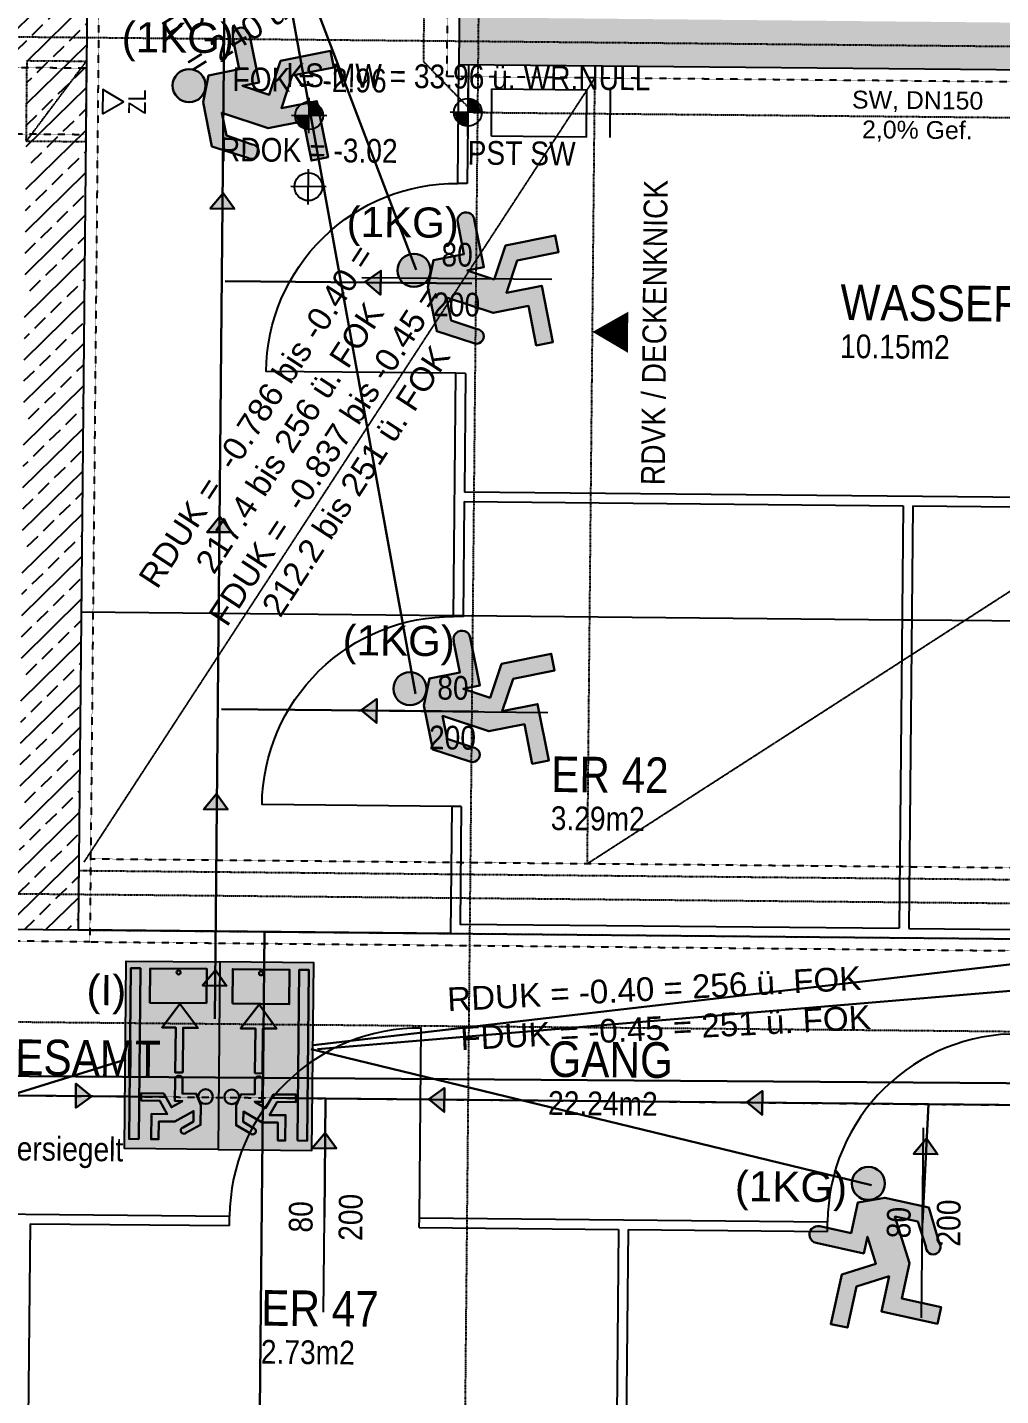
# Model space of a CAD drawing. Header units: millimetres. Extents: x 129024 to 200890, y -97881 to 32593.
# Drawn here: x 180457 to 184558, y -48661 to -42896 of the extents above; entities that cross this region are included whole.
import ezdxf
from ezdxf.enums import TextEntityAlignment as Align

# ---------------------------------------------------------------- set-up
doc = ezdxf.new("R2010")
doc.units = ezdxf.units.MM
doc.linetypes.add('HIDDEN2', pattern=[0.1875, 0.125, -0.0625])
doc.linetypes.add('STRICHPUNKT', pattern=[1, 0.5, -0.25, 0, -0.25])
for name, color, linetype in [('00-TXT---------M0', 8, 'Continuous'), ('01-SYM-G00-Lk2-M0', 8, 'Continuous'), ('01-TXT---------M0', 1, 'Continuous'), ('01-TXT---------PP', 1, 'Continuous'), ('01-TXT-G00-Lk2-M0', 1, 'Continuous'), ('02-AXO-G00-Lk2-M0', 8, 'STRICHPUNKT'), ('02-DIM-G00-Lk2-ACHSEN', 251, 'Continuous'), ('02-DIM-G00-Lk2-M0', 8, 'Continuous'), ('02-FIL-G00-Lk2-STB', 8, 'Continuous'), ('02-HID-G00-Lk2-M0', 8, 'HIDDEN2'), ('02-TWA-G00-Lk2-M0', 4, 'Continuous'), ('02-TWE-G00-Lk2-M0', 8, 'Continuous'), ('03-TXT-G00-Lk2-M0', 8, 'Continuous'), ('05-TXT--------M0', 8, 'Continuous'), ('05-TXT-G00-LK2-M0', 8, 'Continuous'), ('07-SAN-G00-Lk2-LÜFTUNGEN', 80, 'HIDDEN2'), ('07-SWK-G00-Lk2-M0', 34, 'STRICHPUNKT'), ('07-SWK-G00-Lk2-TXT', 34, 'Continuous'), ('07-SYM-G00-Lk2-M0', 8, 'Continuous'), ('07_SYM-G00-LK2-HLP', 6, 'Continuous')]:
    doc.layers.add(name, color=color, linetype=linetype)
doc.styles.add('ARIAL', font='arial.ttf', dxfattribs={"width": 0.85})
doc.styles.get("Standard").update_dxf_attribs({"font": 'arial.ttf'})
doc.dimstyles.new('pp chromy&schneider', dxfattribs={"dimscale": 0.005, "dimtxt": 25, "dimasz": 10, "dimexe": 0, "dimexo": 0, "dimgap": 5, "dimtad": 1, "dimdec": 1, "dimlfac": 100, "dimrnd": 0.1, "dimzin": 9, "dimdsep": 46, "dimtxsty": 'ARIAL', "dimblk": 'c&s kote', "dimcen": 0, "dimse1": 1, "dimse2": 1, "dimclrd": 8, "dimclrt": 8, "dimadec": 0, "dimazin": 0, "dimtfac": 0.75, "dimtdec": 1, "dimtix": 1, "dimtmove": 2, "dimatfit": 0, "dimldrblk": 'NONE', "dimfxl": 1, "dimtolj": 1, "dimlwd": -1, "dimarcsym": 0})
pattern_1 = [(44.45009, (103083.84, -85315.77), (-88.93653, 90.66032), []), (44.45009, (103173.64, -85316.63), (-88.93653, 90.66032), [63.5, -31.75])]

# ---------------------------------------------------------------- blocks, each defined once
blk = doc.blocks.new('01-SQM')
at = {"layer": '01-TXT---------M0', "color": 1, "style": 'ARIAL', "width": 0.85}
blk.add_attdef('ROOM', (0, 0), '', height=0.15, dxfattribs=at)
blk.add_attdef('AREA', text='', height=0.1, dxfattribs=at).set_placement((0, -0.06), align=Align.TOP_LEFT)
at = {"layer": '01-TXT---------PP', "color": 1, "style": 'ARIAL', "width": 0.85}
blk.add_attdef('NR', text='', height=0.15, dxfattribs=at).set_placement((-0.1173, 0), align=Align.RIGHT)
blk.add_attdef('FLOOR', text='', height=0.1, dxfattribs=at).set_placement((0, -0.26), align=Align.TOP_LEFT)
blk = doc.blocks.new('05-TXT')
at = {"layer": '05-TXT--------M0'}
blk.add_line((-0.4, 0), (0.4, 0), dxfattribs=at)
at = {"layer": '05-TXT--------M0', "color": 8, "style": 'ARIAL', "width": 0.85}
blk.add_attdef('BREITE', text='', height=0.1, dxfattribs=at).set_placement((0, 0.05), align=Align.CENTER)
blk.add_attdef('HÖHE', text='', height=0.1, rotation=360, dxfattribs=at).set_placement((0, -0.06), align=Align.TOP_CENTER)
blk = doc.blocks.new('01-HK1')
for p, q in [((-0.0005, -0.0742), (-0.0005, 0.0742)), ((0.0737, 0), (-0.0747, 0))]:
    blk.add_line(p, q)
blk.add_circle((-0.0005, 0), 0.0586)
for points in [[(-0.0005, 0.0586), (0.0409, 0.0414), (-0.0005, 0)], [(-0.0005, 0), (0.0581, 0), (0.0409, 0.0414)], [(-0.0591, 0), (-0.0419, -0.0414), (-0.0005, 0)], [(-0.0419, -0.0414), (-0.0005, -0.0586), (-0.0005, 0)]]:
    blk.add_solid(points)
at = {"layer": '01-TXT---------M0', "color": 8, "style": 'ARIAL', "width": 0.85}
blk.add_attdef('HEIGHT', text='', height=0.1, dxfattribs=at).set_placement((0, 0.2), align=Align.TOP_CENTER)
blk = doc.blocks.new('03-PST')
for p, q in [((0, -0.1), (0, 0.1)), ((0.1, -0.1), (0.1, 0.1)), ((0.1, 0.1), (0.5, 0.1)), ((0.5, -0.1), (0.5, 0.1)), ((0.6, -0.1), (0.6, 0.1)), ((0.5, -0.1), (0.1, -0.1))]:
    blk.add_line(p, q)
at = {"layer": '01-TXT---------M0', "color": 8, "style": 'ARIAL', "width": 0.85}
blk.add_attdef('KS', text='', height=0.1, dxfattribs=at).set_placement((0, 0.3), align=Align.TOP_LEFT)
blk = doc.blocks.new('01-hk4')
blk.add_lwpolyline([(0, 0, 0, 0.270625, 0), (0, 0.234375, 0.270625, 0.270625, 0)], format="xyseb")
at = {"layer": '00-TXT---------M0', "color": 8, "style": 'ARIAL', "width": 0.85}
blk.add_attdef('HEIGHT', text='', height=0.1, dxfattribs=at).set_placement((0, 0.35), align=Align.CENTER)
blk = doc.blocks.new('c&s kote')
at = {"color": 8}
for p, q in [((0, -2), (0, 2)), ((0, 2), (0, -2)), ((-2, 0), (2, 0)), ((2, 0), (-2, 0))]:
    blk.add_line(p, q, dxfattribs=at)
blk.add_circle((0, 0), 0.5, dxfattribs=at)
blk = doc.blocks.new('*D555')
at = {"layer": '02-DIM-G00-Lk2-ACHSEN', "color": 8, "transparency": 16777216}
blk.add_arc((189767, -26285), 378.3, 359.45766, 89.44251, dxfattribs=at)
at = {"layer": 'Defpoints', "color": 0, "transparency": 16777216}
for p in [(189790.7, -23821.4), (158479.2, -25984.7), (190096.4, -26099), (192166.9, -26308), (189455.4, -58747.3)]:
    blk.add_point(p, dxfattribs=at)
at = {"layer": '02-DIM-G00-Lk2-ACHSEN', "color": 8, "transparency": 16777216, "xscale": 0.05, "yscale": 0.05, "zscale": 0.05}
for p, rotation in [((189770.6, -25906.8), 179.44630059339), ((190145.3, -26288.6), 269.4538743099132)]:
    blk.add_blockref('c&s kote', p, dxfattribs=dict(at, rotation=rotation))
at = {"layer": '02-DIM-G00-Lk2-ACHSEN', "color": 8, "transparency": 16777216, "insert": (190037.1, -26020.1), "char_height": 0.125, "attachment_point": 5, "rotation": 314.45009, "style": 'ARIAL'}
blk.add_mtext('\\A1;90.00°', dxfattribs=at)
blk = doc.blocks.new('_None')
blk = doc.blocks.new('*D537')
at = {"layer": '02-DIM-G00-Lk2-ACHSEN', "color": 8, "transparency": 16777216}
blk.add_arc((161316.2, -55406.6), 946.5, 178.7656, 269.44706, dxfattribs=at)
at = {"layer": 'Defpoints', "color": 0, "transparency": 16777216}
for p in [(161622, -23551.1), (158274.1, -55340.9), (160488.3, -55865.4), (191881.3, -56066.9), (161286.7, -58476.9)]:
    blk.add_point(p, dxfattribs=at)
at = {"layer": '02-DIM-G00-Lk2-ACHSEN', "color": 8, "transparency": 16777216, "xscale": 0.05, "yscale": 0.05, "zscale": 0.05}
for p, rotation in [((160369.9, -55386.2), 88.76408441988075), ((161307.1, -56353.1), 359.4485741282728)]:
    blk.add_blockref('c&s kote', p, dxfattribs=dict(at, rotation=rotation))
at = {"layer": '02-DIM-G00-Lk2-ACHSEN', "color": 8, "transparency": 16777216, "insert": (160636.6, -56065.3), "char_height": 0.125, "attachment_point": 5, "rotation": 314.10633, "style": 'ARIAL'}
blk.add_mtext('\\A1;90.69°', dxfattribs=at)
blk = doc.blocks.new('*D538')
at = {"layer": '02-DIM-G00-Lk2-ACHSEN', "color": 8, "transparency": 16777216}
blk.add_arc((189481.7, -56015), 916.3, 269.45321, 358.75944, dxfattribs=at)
at = {"layer": 'Defpoints', "color": 0, "transparency": 16777216}
for p in [(189790.7, -23821.4), (158274.1, -55340.9), (191881.3, -56066.9), (189929, -56814.7), (189455.4, -58747.3)]:
    blk.add_point(p, dxfattribs=at)
at = {"layer": '02-DIM-G00-Lk2-ACHSEN', "color": 8, "transparency": 16777216, "xscale": 0.05, "yscale": 0.05, "zscale": 0.05}
for p, rotation in [((190397.7, -56034.8), 88.7610078103221), ((189472.9, -56931.2), 179.4516507379268)]:
    blk.add_blockref('c&s kote', p, dxfattribs=dict(at, rotation=rotation))
at = {"layer": '02-DIM-G00-Lk2-ACHSEN', "color": 8, "transparency": 16777216, "insert": (190119.3, -56672.9), "char_height": 0.125, "attachment_point": 5, "rotation": 44.10633, "style": 'ARIAL'}
blk.add_mtext('\\A1;89.31°', dxfattribs=at)
blk = doc.blocks.new('*D505')
at = {"layer": '02-DIM-G00-Lk2-M0', "color": 8, "transparency": 16777216}
blk.add_line((180683.6, -45358.7), (182253.4, -45373.8), dxfattribs=at)
at = {"layer": 'Defpoints', "color": 0, "transparency": 16777216}
for p in [(182253.5, -45373.8), (180670.7, -46698.6), (182240.6, -46713.7)]:
    blk.add_point(p, dxfattribs=at)
at = {"layer": '02-DIM-G00-Lk2-M0', "color": 8, "transparency": 16777216, "xscale": 0.05, "yscale": 0.05, "zscale": 0.05}
for p, rotation in [((180683.5, -45358.7), 179.4500874510324), ((182253.5, -45373.8), 359.4500874510325)]:
    blk.add_blockref('c&s kote', p, dxfattribs=dict(at, rotation=rotation))
at = {"layer": '02-DIM-G00-Lk2-M0', "color": 8, "transparency": 16777216, "insert": (181771.7, -45280.3), "char_height": 0.125, "attachment_point": 5, "rotation": 359.45009, "style": 'ARIAL'}
blk.add_mtext('\\A1;156999.9', dxfattribs=at)
blk = doc.blocks.new('*D506')
at = {"layer": '02-DIM-G00-Lk2-M0', "color": 8, "transparency": 16777216}
blk.add_line((182253.5, -45373.8), (182293.4, -45374.2), dxfattribs=at)
at = {"layer": 'Defpoints', "color": 0, "transparency": 16777216}
for p in [(182298.1, -44894.2), (182293.5, -45374.2), (182240.6, -46713.7)]:
    blk.add_point(p, dxfattribs=at)
at = {"layer": '02-DIM-G00-Lk2-M0', "color": 8, "transparency": 16777216, "xscale": 0.05, "yscale": 0.05, "zscale": 0.05}
for p, rotation in [((182253.5, -45373.8), 179.4500874510324), ((182293.5, -45374.2), 359.4500874510325)]:
    blk.add_blockref('c&s kote', p, dxfattribs=dict(at, rotation=rotation))
at = {"layer": '02-DIM-G00-Lk2-M0', "color": 8, "transparency": 16777216, "insert": (182273.5, -45373.9), "char_height": 0.125, "attachment_point": 5, "rotation": 359.45009, "style": 'ARIAL'}
blk.add_mtext('\\A1;4000', dxfattribs=at)
blk = doc.blocks.new('*D507')
at = {"layer": '02-DIM-G00-Lk2-M0', "color": 8, "transparency": 16777216}
blk.add_line((182293.5, -45374.2), (184143.3, -45391.9), dxfattribs=at)
at = {"layer": 'Defpoints', "color": 0, "transparency": 16777216}
for p in [(182298.1, -44894.2), (184148, -44911.9), (184143.4, -45391.9)]:
    blk.add_point(p, dxfattribs=at)
at = {"layer": '02-DIM-G00-Lk2-M0', "color": 8, "transparency": 16777216, "xscale": 0.05, "yscale": 0.05, "zscale": 0.05}
for p, rotation in [((182293.5, -45374.2), 179.4500874510324), ((184143.4, -45391.9), 359.4500874510325)]:
    blk.add_blockref('c&s kote', p, dxfattribs=dict(at, rotation=rotation))
at = {"layer": '02-DIM-G00-Lk2-M0', "color": 8, "transparency": 16777216, "insert": (183218.4, -45382.9), "char_height": 0.125, "attachment_point": 5, "rotation": 359.45009, "style": 'ARIAL'}
blk.add_mtext('\\A1;185000.1', dxfattribs=at)
blk = doc.blocks.new('*D508')
at = {"layer": '02-DIM-G00-Lk2-M0', "color": 8, "transparency": 16777216}
blk.add_line((184143.4, -45391.9), (184183.3, -45392.3), dxfattribs=at)
at = {"layer": 'Defpoints', "color": 0, "transparency": 16777216}
for p in [(184148, -44911.9), (184188, -44912.3), (184183.4, -45392.3)]:
    blk.add_point(p, dxfattribs=at)
at = {"layer": '02-DIM-G00-Lk2-M0', "color": 8, "transparency": 16777216, "xscale": 0.05, "yscale": 0.05, "zscale": 0.05}
for p, rotation in [((184143.4, -45391.9), 179.4500874510324), ((184183.4, -45392.3), 359.4500874510325)]:
    blk.add_blockref('c&s kote', p, dxfattribs=dict(at, rotation=rotation))
at = {"layer": '02-DIM-G00-Lk2-M0', "color": 8, "transparency": 16777216, "insert": (184163.4, -45392), "char_height": 0.125, "attachment_point": 5, "rotation": 359.45009, "style": 'ARIAL'}
blk.add_mtext('\\A1;4000', dxfattribs=at)
blk = doc.blocks.new('*D509')
at = {"layer": '02-DIM-G00-Lk2-M0', "color": 8, "transparency": 16777216}
blk.add_line((184183.4, -45392.3), (186053.2, -45410.2), dxfattribs=at)
at = {"layer": 'Defpoints', "color": 0, "transparency": 16777216}
for p in [(184188, -44912.3), (186057.9, -44930.3), (186053.3, -45410.2)]:
    blk.add_point(p, dxfattribs=at)
at = {"layer": '02-DIM-G00-Lk2-M0', "color": 8, "transparency": 16777216, "xscale": 0.05, "yscale": 0.05, "zscale": 0.05}
for p, rotation in [((184183.4, -45392.3), 179.4500874510324), ((186053.3, -45410.2), 359.4500874510325)]:
    blk.add_blockref('c&s kote', p, dxfattribs=dict(at, rotation=rotation))
at = {"layer": '02-DIM-G00-Lk2-M0', "color": 8, "transparency": 16777216, "insert": (185118.3, -45401.2), "char_height": 0.125, "attachment_point": 5, "rotation": 359.45009, "style": 'ARIAL'}
blk.add_mtext('\\A1;187000', dxfattribs=at)
blk = doc.blocks.new('01-HK2')
for p, q in [((0, -0.098), (0, 0.098)), ((0.098, 0), (-0.098, 0))]:
    blk.add_line(p, q)
blk.add_circle((0, 0), 0.0773)
at = {"layer": '01-TXT---------M0', "color": 8, "style": 'ARIAL', "width": 0.85}
blk.add_attdef('HEIGHT', text='', height=0.1, rotation=360, dxfattribs=at).set_placement((0, 0.132), align=Align.BOTTOM_CENTER)
blk = doc.blocks.new('9809550')
at = {"color": 18, "lineweight": 30, "true_color": 0x000000}
for points in [[(423921.7, 99168.8), (423956.8, 99168.8), (423956.8, 99202.9), (423984.5, 99214.5), (424033.7, 99214.5), (424053.8, 99178.3)], [(424040.2, 99170.9), (424025.2, 99196.7), (423999.7, 99196.8), (424026.2, 99150.3), (424026.2, 99110.9), (424070.2, 99110.9), (424070.2, 99092.3), (424007.5, 99092.3), (424007.5, 99131.7), (423975, 99113.1), (423975, 99067), (423956.5, 99067), (423956.5, 99122.4), (423990.5, 99141.9), (423975.1, 99168.8), (423975.1, 99150.2), (423921.7, 99150.3)]]:
    blk.add_lwpolyline(points, dxfattribs=at)
blk.add_circle((423963.6, 99225.9), 18.1, dxfattribs=at)
for centre, radius, start, end in [((424047.8, 99173.1), 7.96, 195.7299, 41.4005), ((423921.7, 99159.5), 9.27, 89.9849, 270.0151)]:
    blk.add_arc(centre, radius, start, end, dxfattribs=at)
blk = doc.blocks.new('RIVO-SIBEL-ARR-left')
h = blk.add_hatch(color=100)
h.paths.add_polyline_path([(3656.51, 1956.46), (3656.51, 1947.63), (3674.18, 1947.63), (3674.18, 1956.46)])
h.paths.add_polyline_path([(3662.75, 1954.45), (3662.75, 1953.06), (3666.97, 1953.06), (3666.98, 1952.36), (3662.74, 1952.36), (3662.74, 1951.07), (3660.49, 1952.74)], flags=16)
h.paths.add_polyline_path([(3660.42, 1955.25), (3660.42, 1949.9), (3657.18, 1949.9), (3657.18, 1955.25)], flags=16)
h.paths.add_polyline_path([(3668.95, 1953.06), (3668.95, 1954.59, -0.30558), (3668.52, 1955.23, -1), (3669.9, 1955.23, -0.302406), (3669.48, 1954.59), (3670.01, 1954.8), (3671.88, 1954.8), (3672.65, 1953.42, -0.97219), (3672.2, 1953), (3671.56, 1954.12), (3670.59, 1954.12), (3671.59, 1952.35), (3671.59, 1950.85), (3673.27, 1950.85), (3673.27, 1950.14), (3670.88, 1950.14), (3670.88, 1951.64), (3669.64, 1950.93), (3669.64, 1949.18), (3668.94, 1949.18), (3668.94, 1951.29), (3670.24, 1952.03), (3669.65, 1953.05), (3669.65, 1952.35), (3667.61, 1952.35, -1), (3667.61, 1953.06)], flags=16)
h.paths.add_polyline_path([(3673.27, 1948.98), (3673.27, 1948.07), (3657.18, 1948.07), (3657.18, 1948.98)], flags=16)
h = blk.add_hatch(color=256)
h.paths.add_polyline_path([(3670.59, 1954.12), (3671.56, 1954.12), (3672.2, 1953, 0.97219), (3672.65, 1953.42), (3671.88, 1954.8), (3670.01, 1954.8), (3668.95, 1954.36), (3668.95, 1953.06), (3667.61, 1953.06, 1), (3667.61, 1952.35), (3669.65, 1952.35), (3669.65, 1953.05), (3670.24, 1952.03), (3668.94, 1951.29), (3668.94, 1949.18), (3669.64, 1949.18), (3669.64, 1950.93), (3670.88, 1951.64), (3670.88, 1950.14), (3673.27, 1950.14), (3673.27, 1950.85), (3671.59, 1950.85), (3671.59, 1952.35)])
h.paths.add_polyline_path([(3668.52, 1955.23, 1), (3669.9, 1955.23, 1)])
h = blk.add_hatch(color=7)
h.paths.add_polyline_path([(3660.42, 1955.25), (3657.18, 1955.25), (3657.18, 1949.9), (3660.42, 1949.9)])
h.paths.add_polyline_path([(3673.27, 1948.98), (3657.18, 1948.98), (3657.18, 1948.07), (3673.27, 1948.07)])
blk.add_hatch(color=256).paths.add_polyline_path([(3662.75, 1953.06), (3662.75, 1954.45), (3660.49, 1952.74), (3662.74, 1951.07), (3662.74, 1952.36), (3666.98, 1952.36), (3666.97, 1953.06)])
blk.add_lwpolyline([(3656.51, 1956.46), (3674.18, 1956.46), (3674.18, 1947.63), (3656.51, 1947.63)], close=True)
at = {"color": 18, "lineweight": 30, "true_color": 0x000000}
for points in [[(3660.42, 1955.25), (3657.18, 1955.25), (3657.18, 1949.9), (3660.42, 1949.9)], [(3673.27, 1948.98), (3657.18, 1948.98), (3657.18, 1948.07), (3673.27, 1948.07)]]:
    blk.add_lwpolyline(points, close=True, dxfattribs=at)
blk.add_lwpolyline([(3666.97, 1953.06), (3662.75, 1953.06), (3662.75, 1954.45), (3660.49, 1952.74), (3662.74, 1951.07), (3662.74, 1952.36), (3666.98, 1952.36), (3666.97, 1953.06)], dxfattribs=at)
blk.add_circle((3657.54, 1952.58), 0.19, dxfattribs=at)
at = {"xscale": 0.0381026673526157, "yscale": 0.0381026673526157, "zscale": 0.0381026673526157}
blk.add_blockref('9809550', (-12484.93, -1825.54), dxfattribs=at)
blk = doc.blocks.new('Fluchtwegpfeil')
at = {"lineweight": 30}
h = blk.add_hatch(color=100, dxfattribs=at)
h.dxf.hatch_style = 1
h.paths.add_polyline_path([(178497.6, 33031), (178497.6, 32977.4), (178562.6, 32977.4), (178563.3, 32977.9)])
h.paths.add_polyline_path([(178562.6, 32977.4), (178497.6, 32977.4), (178497.6, 32929.8)])
at = {"color": 100, "lineweight": 30}
blk.add_lwpolyline([(178563.3, 32977.9), (178497.6, 33031), (178497.6, 32929.8), (178563.3, 32977.9)], dxfattribs=at)
blk = doc.blocks.new('750298750')
h = blk.add_hatch(color=3)
h.paths.add_polyline_path([(426943.6, 99576.9), (426968.1, 99576.8), (426982.5, 99552, 1.25347), (426995.6, 99559.2), (426976.3, 99594), (426929, 99594), (426902.3, 99582.8), (426902.3, 99550), (426868.6, 99550, 1), (426868.6, 99532.2), (426919.9, 99532.1), (426919.9, 99550), (426934.8, 99524.1), (426902.1, 99505.4), (426902.1, 99452.1), (426919.8, 99452.1), (426919.8, 99496.4), (426951.1, 99514.3), (426951.1, 99476.4), (427011.4, 99476.4), (427011.4, 99494.3), (426969.1, 99494.3), (426969.1, 99532.2)])
h.paths.add_polyline_path([(426891.5, 99604.9, 1), (426926.3, 99604.9, 1)])
at = {"xscale": 0.9619413167778113, "yscale": 0.9619413167778113, "zscale": 0.9619413167778113}
blk.add_blockref('9809550', (19080.8, 4155.4), dxfattribs=at)

msp = doc.modelspace()

# ---------------------------------------------------------------- hatches: boundary and pattern name
at = {"layer": '02-FIL-G00-Lk2-STB'}
h = msp.add_hatch(dxfattribs=at)
h.set_pattern_fill('ANSI33', color=256, scale=20, angle=106.49662873, style=0)
h.set_pattern_definition(pattern_1)
h.paths.add_polyline_path([(182577.8336, -37626.5294), (182327.8434, -37624.1299), (182306.4402, -39854.0268), (180731.5159, -39838.9106), (180731.5159, -39838.9106), (180031.5481, -39832.1923), (178666.61, -39819.0915), (178687.053, -37689.1897), (178688.9725, -37489.1989), (176659.066, -37469.7157), (176663.193, -37039.7355), (176333.2082, -37036.5682), (176331.2887, -37236.559), (176411.285, -37237.3268), (176407.158, -37667.307), (178487.0622, -37687.2701), (178464.6997, -40017.1628), (182304.5207, -40054.0176), (182289.1651, -41653.944), (181829.1872, -41649.5291), (181827.2677, -41849.5199), (182287.2441, -41853.9348), (182275.7273, -43053.8793), (188005.4612, -43108.8736), (188007.3806, -42908.8832), (182527.6364, -42856.2882)])
h = msp.add_hatch(dxfattribs=at)
h.set_pattern_fill('ANSI33', color=256, scale=20, angle=106.49662873, style=0)
h.set_pattern_definition(pattern_1)
h.paths.add_polyline_path([(180717.51, -41818.8674), (180777.508, -41819.4433), (180779.4275, -41619.4525), (177719.5691, -41590.0838), (177904.3076, -41791.8661), (180467.5214, -41816.468), (180457.7319, -42836.4211), (176807.9014, -42801.3897), (176805.9819, -43001.3804), (180455.8124, -43036.4117), (180423.0847, -46446.2545), (176823.2418, -46411.7032), (176820.842, -46661.6917), (180670.6738, -46698.6427)])

# ---------------------------------------------------------------- linework, layer by layer
at = {"color": 100, "lineweight": 30}
for points in [[(181246.6453, -47072.767), (181293.8926, -42150.1926)], [(182329.4981, -43975.5719), (181290.2712, -43965.5973)], [(182356.277, -45779.1882), (181274.6189, -45768.8063)], [(181713.9082, -47408.6877), (184254.5572, -47433.073), (184228.9933, -47932.8507), (184254.5572, -47433.073), (186770.1882, -47456.4307), (186756.3494, -47981.6639), (186770.1674, -47457.218), (186776.4059, -46807.2481), (186770.1674, -47457.218), (185183.6342, -47441.9904), (185189.9059, -46788.5553)], [(179189.2254, -47884.4784), (179194.0242, -47384.5016), (181039.8747, -47402.2182)], [(181709.1094, -47908.6647), (181713.9082, -47408.6877), (181489.4192, -47406.533)]]:
    msp.add_lwpolyline(points, dxfattribs=at)
at = {"color": 4, "lineweight": 30}
for points in [[(182096.029, -43917.1448), (181466.1291, -42264.2966)], [(182093.2864, -45704.3377), (181473.5139, -42283.9082)], [(185164.9927, -46777.8983), (181661.8545, -47184.3436)], [(186822.5323, -46769.1576), (181679.3482, -47201.8253)], [(184014.7732, -47774.3447), (181653.1072, -47201.8253)], [(179258.5298, -47744.5807), (180871.9768, -47244.4906)]]:
    msp.add_lwpolyline(points, dxfattribs=at)
at = {"color": 5, "lineweight": 30}
for points in [[(177909.2844, -47872.1939), (177920.3162, -46722.2596), (177914.8003, -47297.2268), (187914.5778, -47368.1979)], [(180670.6738, -46698.6427), (182240.6, -46713.7109), (181455.6369, -46706.1768), (181434.906, -48866.0773)]]:
    msp.add_lwpolyline(points, dxfattribs=at)
at = {"layer": '01-TXT-G00-Lk2-M0', "flags": 128}
msp.add_lwpolyline([(180773.6791, -43260.2165), (180862.0527, -43210.3187), (180774.6532, -43158.7338)], close=True, dxfattribs=at)
at = {"layer": '02-AXO-G00-Lk2-M0'}
for points in [[(182540.9961, -23751.8383), (182205.7752, -58677.6714)], [(158395.1582, -42724.6673), (192006.2415, -43047.2692)], [(158360.5107, -46334.5011), (191971.5941, -46657.1029)], [(158355.328, -46874.4762), (191966.4113, -47197.078)]]:
    msp.add_lwpolyline(points, dxfattribs=at)
at = {"layer": '02-HID-G00-Lk2-M0', "ltscale": 0.5}
for points in [[(180757.7182, -42839.3003), (180720.1916, -46749.12), (176820.3722, -46711.7074), (176814.1339, -47361.6592)], [(187904.9811, -43157.9144), (182225.2497, -43103.3971), (182227.6493, -42853.4088)], [(180723.5508, -46399.1361), (187923.2145, -46468.239)], [(180720.1916, -46749.12), (187919.8553, -46818.223)], [(176814.1339, -47361.6592), (187913.6176, -47468.193)]]:
    msp.add_lwpolyline(points, dxfattribs=at)
at = {"layer": '02-HID-G00-Lk2-M0', "color": 4}
msp.add_lwpolyline([(180455.8124, -43036.4117), (180705.801, -43038.8111), (180702.5378, -43378.7955), (180452.5492, -43376.396)], close=True, dxfattribs=at)
msp.add_lwpolyline([(180452.5492, -43376.396), (180705.8009, -43038.8111)], dxfattribs=at)
at = {"layer": '02-HID-G00-Lk2-M0'}
for points in [[(182816.9069, -46419.2283), (182848.6751, -43109.3799)], [(180673.0732, -46448.6539), (187922.7358, -46518.2367)], [(180670.6738, -46698.6427), (187920.3359, -46768.2254)]]:
    msp.add_lwpolyline(points, dxfattribs=at)
at = {"layer": '02-TWA-G00-Lk2-M0'}
for p, q in [((180717.51, -41818.8674), (180670.6738, -46698.6427)), ((182287.4361, -41833.9357), (182275.7273, -43053.8793)), ((187955.4634, -43108.3937), (182275.7273, -43053.8793))]:
    msp.add_line(p, q, dxfattribs=at)
msp.add_lwpolyline([(176820.8522, -46661.6918), (180670.6738, -46698.6427)], dxfattribs=at)
at = {"layer": '02-TWE-G00-Lk2-M0'}
for p, q in [((182270.9289, -43553.8563), (182275.7275, -43053.8793)), ((182315.7252, -43054.2632), (182310.9267, -43554.2402)), ((182253.413, -45378.7724), (182263.2507, -44353.8195)), ((182303.2486, -44354.2034), (182298.4497, -44854.1803)), ((182298.0658, -44894.1785), (182293.411, -45379.1563))]:
    msp.add_line(p, q, dxfattribs=at)
for points in [[(182263.2507, -44353.8195), (181463.2875, -44346.1414, -0.414213563), (182270.9288, -43553.8563, -1.000000001)], [(182245.735, -46178.7356), (181445.7718, -46171.0574, -0.414213563), (182253.4131, -45378.7724, -1.000000001)], [(182109.0909, -47912.5043), (182116.769, -47112.5411, 0.414213563), (181309.1278, -47904.8262, 1.000000001)], [(184628.9749, -47936.6903), (184636.653, -47136.7272, 0.414213563), (183829.0117, -47929.0122, 1.000000001)]]:
    msp.add_lwpolyline(points, format="xyb", dxfattribs=at)
for points in [[(182310.9269, -43554.2402), (182270.9288, -43553.8563)], [(182303.2488, -44354.2034), (182263.2507, -44353.8195)], [(182298.0658, -44894.1785), (184147.9819, -44911.9341)], [(187938.1927, -44908.3109), (182298.4497, -44854.1803)], [(184147.9819, -44911.9341), (184130.8981, -46691.8522)], [(184187.98, -44912.318), (184170.8962, -46692.2361)], [(184187.98, -44912.318), (186057.8939, -44930.2656)], [(182293.4113, -45379.1563), (182253.4131, -45378.7724)], [(182245.7348, -46178.7356), (182240.6, -46713.711), (184770.4847, -46737.9929)], [(182285.7331, -46179.1195), (182245.735, -46178.7356)], [(182285.7329, -46179.1195), (182280.982, -46674.0967), (184130.8981, -46691.8523)], [(184170.8962, -46692.2362), (184770.8686, -46697.9947)], [(179589.207, -47888.3177), (181309.1278, -47904.8259)], [(180468.7826, -47936.762), (180458.2252, -49036.7114)], [(180468.7826, -47936.762), (181308.7439, -47944.824)], [(181308.7439, -47944.8243), (181309.1278, -47904.8262)], [(182108.707, -47952.5024), (182109.0909, -47912.5043)], [(182108.707, -47952.5022), (182948.6683, -47960.5642)], [(182109.0909, -47912.504), (183829.0117, -47929.0119)], [(182948.6683, -47960.5642), (182938.1109, -49060.5135)], [(182988.6665, -47960.9481), (182978.1091, -49060.8974)], [(182988.6665, -47960.9481), (183828.6278, -47969.0101)], [(183828.6278, -47969.0104), (183829.0117, -47929.0122)]]:
    msp.add_lwpolyline(points, dxfattribs=at)
at = {"layer": '03-TXT-G00-Lk2-M0', "linetype": 'HIDDEN2'}
for points in [[(180696.0338, -46413.4123), (182848.6751, -43109.3799)], [(182816.9069, -46419.2283), (187955.4634, -43108.3937)]]:
    msp.add_lwpolyline(points, dxfattribs=at)
at = {"layer": '07-SAN-G00-Lk2-LÜFTUNGEN', "linetype": 'HIDDEN2', "ltscale": 0.5}
for points in [[(180705.513, -43068.8099), (175020.7729, -43014.2473), (174989.0565, -46319.0951)], [(180702.8257, -43348.797), (175298.073, -43296.9217), (175279.2648, -45256.8315)]]:
    msp.add_lwpolyline(points, dxfattribs=at)
at = {"layer": '07-SWK-G00-Lk2-M0'}
msp.add_line((182271.5414, -27860.647), (182125.8458, -43040.3072), dxfattribs=at)
for points in [[(182125.8458, -43040.3072), (182335.9321, -43254.4655)], [(182335.9321, -43254.4655), (187591.4285, -43304.9088)]]:
    msp.add_lwpolyline(points, dxfattribs=at)
at = {"layer": '07-SWK-G00-Lk2-TXT'}
msp.add_lwpolyline([(184056.1917, -43455.7741, 0, 0, 0), (184356.1779, -43458.6533, 50, 0, 0), (184506.171, -43460.093, 0, 0, 0)], format="xyseb", dxfattribs=at)

# ---------------------------------------------------------------- block references
at = {"color": 102, "lineweight": 30, "true_color": 0x21de37}
for p, xscale, yscale, zscale, rotation in [((237118.6781, 1712455.9944), -4.006823643639402, 4.006823643639398, 4.006823643639398, 101.3067574786876), ((238066.2915, 1711677.7231), -4.006823643639402, 4.006823643639398, 4.006823643639398, 101.3067574786876), ((238049.3746, 1709915.1895), -4.006823643639402, 4.006823643639398, 4.006823643639398, 101.3067574786876), ((-1572347.7136, -70039.0743), 4.006823643639402, 4.006823643639402, 4.006823643639402, 347.593417423383)]:
    msp.add_blockref('750298750', p, dxfattribs=dict(at, xscale=xscale, yscale=yscale, zscale=zscale, rotation=rotation))
at = {"color": 100, "lineweight": 30}
for p, rotation in [((212078.2684, -222547.1149), 89.30076688442493), ((360832.9932, -13172.46), 179.3007668844277), ((212064.8203, -223909.8294), 89.30076688442493), ((360815.6768, -14976.6065), 179.3007668844277), ((212050.2742, -225078.0856), 89.30076688442493), ((212045.5898, -225820.1796), 89.30076688442493), ((1855.2952, -78662.8079), 359.450087451048), ((361020.1303, -16149.2641), 179.4500874510462), ((362359.7633, -16162.122), 179.4500874510462), ((212974.1746, -226424.8578), 89.45008745101093), ((215507.9876, -226449.1776), 89.45008745101093)]:
    msp.add_blockref('Fluchtwegpfeil', p, dxfattribs=dict(at, rotation=rotation))
for p, xscale, yscale, zscale, rotation in [((95344.1497, 117526.6357), 44.72242705745361, 44.72242705745361, 44.72242705745361, 269.4500874510324), ((270331.7268, 115847.091), -44.72242705745361, 44.72242705745357, 44.72242705745357, 89.45008745103242)]:
    msp.add_blockref('RIVO-SIBEL-ARR-left', p, dxfattribs=dict(xscale=xscale, yscale=yscale, zscale=zscale, rotation=rotation))
at = {"layer": '01-SYM-G00-Lk2-M0'}
ref = msp.add_blockref('01-hk4', (182029.6191, -42851.5082), dxfattribs=dict(at, xscale=-640.0000004476773, yscale=640.0000004059359, zscale=640.0000004327273, rotation=359.450087443493))
ref.add_attrib('HEIGHT', 'RDVK', dxfattribs={"layer": '00-TXT---------M0', "color": 8, "extrusion": (0, 0, -1), "height": 100, "rotation": 0.54991255, "style": 'ARIAL', "text_generation_flag": 2, "width": 0.85}).set_placement((-182032.1214, -42590.7987), align=Align.MIDDLE_CENTER)
at = {"layer": '01-SYM-G00-Lk2-M0', "xscale": 1000, "yscale": 1000, "zscale": 1000, "rotation": 359.4501287260499}
msp.add_blockref('01-HK1', (181644.8317, -43267.8343), dxfattribs=at).add_auto_attribs({'HEIGHT': 'FOK = -2.96'})
at = {"layer": '01-SYM-G00-Lk2-M0'}
ref = msp.add_blockref('01-HK2', (181641.442, -43567.8156), dxfattribs=dict(at, xscale=757.5757580624572, yscale=757.5757580613007, zscale=757.5757580681662, rotation=359.4500874686585))
ref.add_attrib('HEIGHT', 'RDOK = -3.02', dxfattribs={"layer": '01-TXT---------M0', "color": 8, "height": 100, "rotation": 359.45008747, "style": 'ARIAL', "width": 0.85}).set_placement((181642.1544, -43493.6002), align=Align.BOTTOM_CENTER)
ref = msp.add_blockref('01-hk4', (182838.4056, -44179.3318), dxfattribs=dict(at, xscale=-640.0000004476773, yscale=640.0000004059359, zscale=640.0000004327273, rotation=269.4500874468685))
ref.add_attrib('HEIGHT', 'RDVK / DECKENKNICK', dxfattribs={"layer": '00-TXT---------M0', "color": 8, "extrusion": (0, 0, -1), "height": 100, "rotation": 90.54991255, "style": 'ARIAL', "text_generation_flag": 4, "width": 0.85}).set_placement((-183099.115, -44181.8341), align=Align.MIDDLE_CENTER)
at = {"layer": '01-TXT-G00-Lk2-M0', "xscale": 1000, "yscale": 1000, "zscale": 1000, "rotation": 359.4500874460895}
for p, values in [((183882.8504, -44129.3537), {'ROOM': 'WASSERZÄHLER', 'AREA': '10.15m2'}), ((182663.7104, -46117.7444), {'ROOM': 'ER 42', 'AREA': '3.29m2'}), ((179960.2098, -47305.5265), {'ROOM': 'ER-GESAMT', 'AREA': '54.42m2', 'FLOOR': 'Estrich versiegelt'}), ((182652.1933, -47317.6891), {'ROOM': 'GANG', 'AREA': '22.24m2'}), ((181442.075, -48366.1231), {'ROOM': 'ER 47', 'AREA': '2.73m2'})]:
    msp.add_blockref('01-SQM', p, dxfattribs=at).add_auto_attribs(values)
at = {"layer": '05-TXT-G00-LK2-M0', "xscale": 1000, "yscale": 1000, "zscale": 1000}
for p, rotation in [((182267.0897, -43953.8379), 359.4500874483813), ((182249.574, -45778.754), 359.4500874483813), ((181709.1094, -47908.6647), 89.45008745255062), ((184228.9933, -47932.8507), 89.45008745255062)]:
    msp.add_blockref('05-TXT', p, dxfattribs=dict(at, rotation=rotation)).add_auto_attribs({'BREITE': '80', 'HÖHE': '200'})
at = {"layer": '07-SYM-G00-Lk2-M0'}
ref = msp.add_blockref('03-PST', (182313.8058, -43254.2533), dxfattribs=dict(at, xscale=1000, yscale=1000, zscale=1000, rotation=359.4500876728286))
ref.add_attrib('KS', 'PST SW', dxfattribs={"layer": '01-TXT---------M0', "color": 8, "height": 100, "rotation": 359.45008767, "style": 'ARIAL', "width": 0.85}).set_placement((182312.654, -43374.2487), align=Align.TOP_LEFT)
at = {"layer": '07_SYM-G00-LK2-HLP', "xscale": 1000, "yscale": 1000, "zscale": 1000, "rotation": 359.4500752420047}
msp.add_blockref('01-HK1', (182313.8057, -43254.2531), dxfattribs=at).add_auto_attribs({'HEIGHT': 'KS MW = 33.96 ü. WR.NULL'})

# ---------------------------------------------------------------- texts
at = {"color": 3, "lineweight": 30, "char_height": 126.96738, "attachment_point": 1, "rotation": 359.45008745}
for s, insert in [('(1KG)', (180855.3655, -42873.5166)), ('(1KG)', (181802.9789, -43651.788)), ('(1KG)', (181786.062, -45414.3216)), ('(I)', (180706.9896, -46888.1078)), ('(1KG)', (183439.0948, -47714.4902))]:
    msp.add_mtext_dynamic_manual_height_columns(s, width=26879.974359, gutter_width=634.8369, heights=[0], dxfattribs=dict(at, insert=insert))
at = {"layer": '01-TXT-G00-Lk2-M0', "style": 'ARIAL', "text_generation_flag": 6, "width": 0.85}
msp.add_text('ZL', height=75, rotation=269.45008743, dxfattribs=at).set_placement((180882.0518, -43210.5106), align=Align.TOP_CENTER)
at = {"layer": '03-TXT-G00-Lk2-M0', "char_height": 100, "width": 3137.5, "attachment_point": 5}
for s, insert, rotation in [('\\P\\P{\\fArial|b0|i0|c0|p34;RDUK = -0.40 \\P= 256 ü. FOK\\PFDUK = -0.56 \\P= 240 ü. FOK}', (181271.118, -42487.5233), 31.94508745), ('{\\fArial|b0|i0|c0|p34;RDUK =  -0.786 bis -0.40 =\\P217.4 bis 256 ü. FOK \\P FDUK =  -0.837 bis -0.45 =\\P212.2 bis 251 ü. FOK\\P\\P }', (181771.7856, -44762.2692), 56.91508745)]:
    msp.add_mtext(s, dxfattribs=dict(at, insert=insert, rotation=rotation))
at = {"layer": '03-TXT-G00-Lk2-M0', "linetype": 'HIDDEN2', "insert": (183103.1036, -47030.3193), "char_height": 100, "width": 4758.1, "attachment_point": 5, "rotation": 2.98218745}
msp.add_mtext('{\\fArial|b0|i0|c0|p34;RDUK = -0.40 = 256 ü. FOK\\P  FDUK = -0.45 = 251 ü. FOK}', dxfattribs=at)
at = {"layer": '07-SWK-G00-Lk2-TXT', "insert": (184207.9583, -43272.4337), "char_height": 75, "width": 799.3, "attachment_point": 5, "rotation": 359.45008745}
msp.add_mtext('{\\fArial|b0|i0|c0|p34;SW, DN150\\P2,0% Gef.}', dxfattribs=at)

# ---------------------------------------------------------------- dimensions: what is measured, and where the dimension line sits
at = {"layer": '02-DIM-G00-Lk2-ACHSEN'}
for base, line1, line2, picture, middle in [((160488.2937, -55865.3913), ((161621.9597, -23551.0557), (161286.7388, -58476.8888)), ((158274.0664, -55340.9152), (191881.2786, -56066.85)), '*D537', (160636.621, -56065.3378)), ((189928.9691, -56814.687), ((189790.6622, -23821.4212), (189455.4413, -58747.2543)), ((158274.0664, -55340.9152), (191881.2786, -56066.85)), '*D538', (190119.3211, -56672.8811)), ((190096.3943, -26099.0327), ((158479.1939, -25984.7041), (192166.906, -26308.0414)), ((189790.6622, -23821.4212), (189455.4413, -58747.2543)), '*D555', (190037.1007, -26020.0582))]:
    dim = msp.add_angular_dim_2l(base=base, line1=line1, line2=line2, dimstyle='pp chromy&schneider', override={"dimzin": 8, "dimadec": 2}, dxfattribs=at)
    dim.commit()
    dim.dimension.update_dxf_attribs({"geometry": picture, "text_midpoint": middle})
at = {"layer": '02-DIM-G00-Lk2-M0'}
for base, p1, p2, picture, middle in [((182293.459, -45374.1566), (182240.6, -46713.711), (182298.0658, -44894.1785), '*D506', (182273.4607, -45373.8758)), ((184143.3751, -45391.9122), (182298.0658, -44894.1785), (184147.9819, -44911.9342), '*D507', (183218.4179, -45382.9456)), ((184183.3732, -45392.2961), (184147.9819, -44911.9342), (184187.98, -44912.318), '*D508', (184163.375, -45392.0154)), ((186053.2871, -45410.2437), (184187.98, -44912.318), (186057.8939, -44930.2656), '*D509', (185118.331, -45401.1811))]:
    dim = msp.add_linear_dim(base=base, p1=p1, p2=p2, angle=359.45008745, dimstyle='pp chromy&schneider', override={"dimzin": 8}, dxfattribs=at)
    dim.commit()
    dim.dimension.update_dxf_attribs({"geometry": picture, "text_midpoint": middle})
dim = msp.add_linear_dim(base=(182253.4608, -45373.7727), p1=(180670.6735, -46698.6427), p2=(182240.6, -46713.711), angle=359.45008745, dimstyle='pp chromy&schneider', override={"dimzin": 8}, dxfattribs=at)
dim.commit()
dim.dimension.update_dxf_attribs({"geometry": '*D505', "text_midpoint": (181771.7066, -45280.323), "dimtype": 160})

doc.saveas('drawing.dxf')
